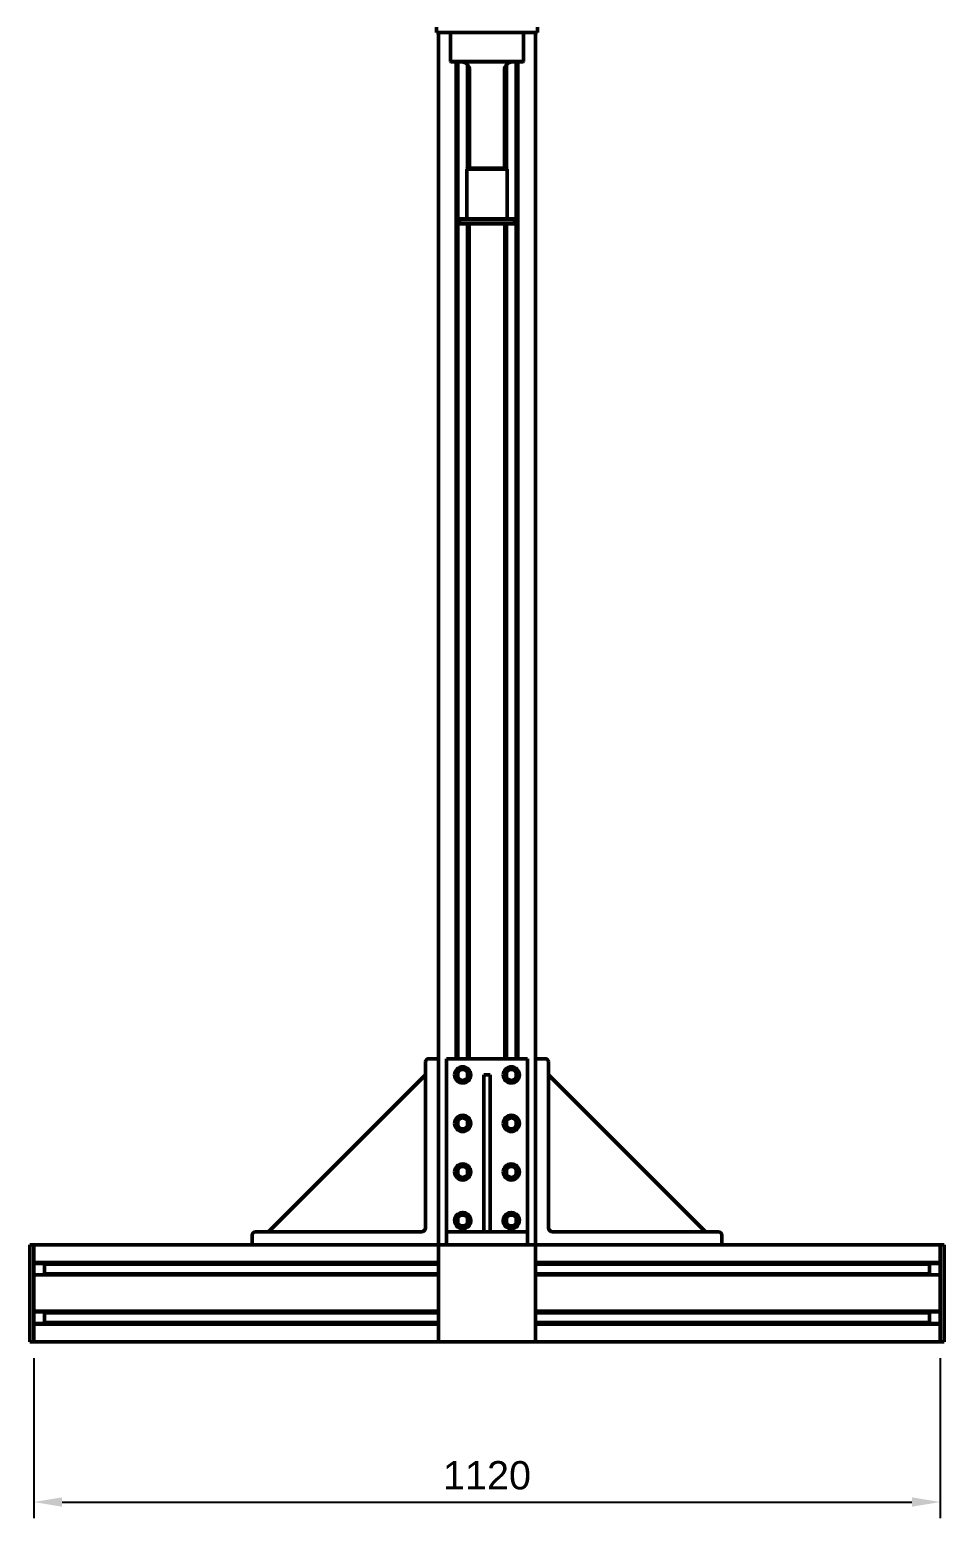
# Model space of a CAD drawing. Header units: millimetres. Extents: x 0 to 841, y 0 to 594.
# Drawn here: x 489.8 to 602.8, y 254.7 to 438.7 of the extents above; entities that cross this region are included whole.
import ezdxf

# ---------------------------------------------------------------- set-up
doc = ezdxf.new("R2010")
doc.units = ezdxf.units.MM
doc.header["$LTSCALE"] = 0.75
doc.layers.add('FD_Dimensions', color=7, linetype='Continuous', lineweight=25)
doc.layers.add('Visible', color=7, linetype='Continuous', lineweight=50)
doc.styles.get("Standard").update_dxf_attribs({"font": 'arial.ttf'})
doc.dimstyles.new('Dim-ISO-25', dxfattribs={"dimtxt": 3.5, "dimasz": 3.5, "dimexe": 2, "dimexo": 2, "dimgap": 1.5, "dimtad": 1, "dimzin": 12, "dimdsep": 46, "dimtxsty": 'Standard', "dimcen": 0, "dimazin": 3, "dimtp": 0.1, "dimtm": 0.1, "dimtfac": 0.714, "dimtmove": 0, "dimatfit": 3, "dimfxl": 1, "dimtzin": 12, "dimarcsym": 0})

# ---------------------------------------------------------------- blocks, each defined once
blk = doc.blocks.new('*D30')
at = {"layer": 'Defpoints', "color": 0, "transparency": 16777216}
for p in [(490.287611, 276.526111), (602.287611, 276.526133), (602.287611, 256.727143)]:
    blk.add_point(p, dxfattribs=at)
at = {"layer": 'FD_Dimensions', "lineweight": -2, "transparency": 16777216}
for p, q in [((490.287611, 274.526111), (490.287611, 254.727143)), ((602.287611, 274.526133), (602.287611, 254.727143)), ((493.787611, 256.727143), (598.787611, 256.727143))]:
    blk.add_line(p, q, dxfattribs=at)
at = {"layer": 'FD_Dimensions', "transparency": 16777216}
for points in [[(493.787611, 257.310477), (493.787611, 256.14381), (490.287611, 256.727143)], [(598.787611, 257.310477), (598.787611, 256.14381), (602.287611, 256.727143)]]:
    blk.add_solid(points, dxfattribs=at)
at = {"layer": 'FD_Dimensions', "color": 0, "transparency": 16777216, "insert": (546.287611, 260.014149), "char_height": 3.5, "attachment_point": 5}
blk.add_mtext('1120', dxfattribs=at)

msp = doc.modelspace()

# ---------------------------------------------------------------- linework, layer by layer
at = {"layer": 'Visible', "extrusion": (-1, 2e-16, 0)}
for p, q in [((540.0376, 438.4165), (540.0376, 439.0665)), ((552.5376, 438.4165), (540.0376, 438.4165)), ((540.2876, 288.5365), (540.2876, 438.4165)), ((541.7876, 434.8165), (541.7876, 438.4165)), ((550.7876, 434.8165), (550.7876, 438.4165)), ((552.2876, 288.5365), (552.2876, 438.4165)), ((552.5376, 438.4165), (552.5376, 439.0665)), ((550.7876, 434.8165), (541.7876, 434.8165)), ((541.8376, 434.7665), (541.7876, 434.8165)), ((550.7376, 434.7665), (541.8376, 434.7665)), ((542.4826, 311.5365), (542.4826, 434.7665)), ((542.5826, 311.5365), (542.5826, 434.7665)), ((542.6876, 311.5365), (542.6876, 434.7665)), ((543.8876, 421.5665), (543.8876, 434.4279)), ((543.9926, 421.5665), (543.9926, 434.2851)), ((548.5826, 421.5665), (548.5826, 434.2851)), ((548.6876, 421.5665), (548.6876, 434.4279)), ((549.8876, 311.5365), (549.8876, 434.7665)), ((549.9926, 311.5365), (549.9926, 434.7665)), ((550.0926, 311.5365), (550.0926, 434.7665)), ((550.7376, 434.7665), (550.7876, 434.8165)), ((544.0926, 421.5715), (544.0926, 434.0631)), ((544.1376, 421.6165), (544.1376, 433.7665)), ((548.4376, 421.6165), (548.4376, 433.7665)), ((548.4826, 421.5715), (548.4826, 434.0631)), ((543.8376, 421.5665), (543.7876, 421.5165)), ((548.7876, 421.5165), (543.7876, 421.5165)), ((543.7876, 415.3665), (543.7876, 421.5165)), ((543.8376, 421.5665), (548.7376, 421.5665)), ((544.1376, 421.6165), (544.0876, 421.5665)), ((548.4376, 421.6165), (544.1376, 421.6165)), ((548.4376, 421.6165), (548.4876, 421.5665)), ((548.7376, 421.5665), (548.7876, 421.5165)), ((548.7876, 415.3665), (548.7876, 421.5165)), ((542.9376, 415.3665), (542.8876, 415.3165)), ((549.6876, 415.3165), (542.8876, 415.3165)), ((542.8876, 414.8165), (542.8876, 415.3165)), ((549.6876, 414.8165), (542.8876, 414.8165)), ((542.9376, 414.7665), (542.8876, 414.8165)), ((542.9376, 415.3665), (549.6376, 415.3665)), ((542.9376, 414.7665), (549.6376, 414.7665)), ((543.8876, 311.5365), (543.8876, 414.7665)), ((543.9926, 311.5365), (543.9926, 414.7665)), ((544.0926, 311.5365), (544.0926, 414.7665)), ((548.4826, 311.5365), (548.4826, 414.7665)), ((548.5826, 311.5365), (548.5826, 414.7665)), ((548.6876, 311.5365), (548.6876, 414.7665)), ((549.6376, 415.3665), (549.6876, 415.3165)), ((549.6376, 414.7665), (549.6876, 414.8165)), ((549.6876, 414.8165), (549.6876, 415.3165)), ((538.6876, 311.1365), (538.6876, 290.6365)), ((540.2876, 311.5365), (539.0876, 311.5365)), ((551.2876, 311.5365), (541.2876, 311.5365)), ((541.2876, 311.5365), (541.2876, 311.1365)), ((541.2876, 290.6365), (541.2876, 311.1365)), ((551.2876, 311.1365), (551.2876, 311.5365)), ((551.2876, 311.1365), (551.2876, 290.6365)), ((553.4876, 311.5365), (552.2876, 311.5365)), ((553.8876, 290.6365), (553.8876, 311.1365)), ((538.6876, 309.5365), (519.2876, 290.1365)), ((542.6876, 309.2272), (542.6876, 309.8457)), ((543.8876, 309.2272), (543.8876, 309.8457)), ((545.8876, 309.5365), (546.6876, 309.5365)), ((545.8876, 290.1365), (545.8876, 309.5365)), ((546.6876, 309.5365), (546.6876, 290.1365)), ((548.6876, 309.2272), (548.6876, 309.8457)), ((549.8876, 309.2272), (549.8876, 309.8457)), ((573.2876, 290.1365), (553.8876, 309.5365)), ((542.6876, 303.2272), (542.6876, 303.8457)), ((543.8876, 303.2272), (543.8876, 303.8457)), ((548.6876, 303.2272), (548.6876, 303.8457)), ((549.8876, 303.2272), (549.8876, 303.8457)), ((542.6876, 297.2272), (542.6876, 297.8457)), ((543.8876, 297.2272), (543.8876, 297.8457)), ((548.6876, 297.2272), (548.6876, 297.8457)), ((549.8876, 297.2272), (549.8876, 297.8457)), ((542.6876, 291.2272), (542.6876, 291.8457)), ((543.8876, 291.2272), (543.8876, 291.8457)), ((548.6876, 291.2272), (548.6876, 291.8457)), ((549.8876, 291.2272), (549.8876, 291.8457)), ((517.2876, 289.7365), (517.2876, 288.5365)), ((538.1876, 290.1365), (517.6876, 290.1365)), ((541.2876, 290.1365), (541.2876, 290.6365)), ((551.2876, 290.1365), (541.2876, 290.1365)), ((541.2876, 290.1365), (541.2876, 289.7365)), ((541.2876, 288.5365), (541.2876, 289.7365)), ((551.2876, 290.6365), (551.2876, 290.1365)), ((551.2876, 289.7365), (551.2876, 290.1365)), ((551.2876, 289.7365), (551.2876, 288.5365)), ((574.8876, 290.1365), (554.3876, 290.1365)), ((575.2876, 288.5365), (575.2876, 289.7365)), ((489.8876, 288.5261), (489.7876, 288.5261)), ((489.7876, 288.5261), (489.7876, 276.5261)), ((489.8876, 288.5261), (490.2876, 288.5261)), ((490.2876, 288.5261), (490.2876, 276.5261)), ((540.2876, 288.5261), (490.2876, 288.5261)), ((490.2876, 286.3311), (490.2876, 288.5261)), ((517.2876, 288.5365), (540.2876, 288.5365)), ((540.2876, 288.5365), (552.2876, 288.5365)), ((540.2876, 288.5365), (540.2876, 288.4365)), ((540.2876, 276.6365), (540.2876, 288.4365)), ((552.2876, 288.4365), (552.2876, 288.5365)), ((552.2876, 288.5365), (575.2876, 288.5365)), ((552.2876, 288.5261), (602.2876, 288.5261)), ((552.2876, 288.4365), (552.2876, 276.6365)), ((602.2876, 288.5261), (602.6876, 288.5261)), ((602.2876, 276.5261), (602.2876, 288.5261)), ((602.2876, 288.5261), (602.2876, 286.3311)), ((602.7876, 288.5261), (602.6876, 288.5261)), ((602.7876, 276.5261), (602.7876, 288.5261)), ((540.2876, 286.3311), (490.2876, 286.3311)), ((540.2876, 286.2311), (490.2876, 286.2311)), ((491.5876, 286.2311), (491.5876, 286.2265)), ((491.5876, 286.2265), (491.5876, 284.8211)), ((540.2876, 286.1261), (491.5876, 286.1261)), ((552.2876, 286.3311), (602.2876, 286.3311)), ((552.2876, 286.2311), (602.2876, 286.2311)), ((552.2876, 286.1261), (600.9876, 286.1261)), ((600.9876, 286.2265), (600.9876, 286.2311)), ((600.9876, 284.8211), (600.9876, 286.2265)), ((540.2876, 284.8211), (490.2876, 284.8211)), ((490.2876, 280.3311), (490.2876, 284.7004)), ((540.2876, 284.9261), (491.5876, 284.9261)), ((552.2876, 284.9261), (600.9876, 284.9261)), ((552.2876, 284.8211), (602.2876, 284.8211)), ((602.2876, 284.7004), (602.2876, 280.3311)), ((540.2876, 280.3311), (490.2876, 280.3311)), ((540.2876, 280.2311), (490.2876, 280.2311)), ((491.5876, 280.2311), (491.5876, 278.8258)), ((540.2876, 280.1261), (491.5876, 280.1261)), ((552.2876, 280.3311), (602.2876, 280.3311)), ((552.2876, 280.2311), (602.2876, 280.2311)), ((552.2876, 280.1261), (600.9876, 280.1261)), ((600.9876, 278.8258), (600.9876, 280.2311)), ((540.2876, 278.8211), (490.2876, 278.8211)), ((540.2876, 278.7211), (490.2876, 278.7211)), ((490.2876, 276.5261), (490.2876, 278.7211)), ((540.2876, 278.9261), (491.5876, 278.9261)), ((491.5876, 278.8258), (491.5876, 278.8211)), ((552.2876, 278.9261), (600.9876, 278.9261)), ((552.2876, 278.8211), (602.2876, 278.8211)), ((552.2876, 278.7211), (602.2876, 278.7211)), ((600.9876, 278.8211), (600.9876, 278.8258)), ((602.2876, 278.7211), (602.2876, 276.5261)), ((489.7876, 276.5261), (489.8876, 276.5261)), ((490.2876, 276.5261), (489.8876, 276.5261)), ((540.2876, 276.5261), (490.2876, 276.5261)), ((540.2876, 276.6365), (540.2876, 276.5365)), ((552.2876, 276.5365), (540.2876, 276.5365)), ((540.2876, 276.5261), (540.2876, 276.5365)), ((552.2876, 276.5365), (552.2876, 276.6365)), ((552.2876, 276.5365), (552.2876, 276.5261)), ((552.2876, 276.5261), (602.2876, 276.5261)), ((602.6876, 276.5261), (602.2876, 276.5261)), ((602.6876, 276.5261), (602.7876, 276.5261))]:
    msp.add_line(p, q, dxfattribs=at)
at = {"layer": 'Visible', "extrusion": (0, -2e-16, -1)}
for centre, radius in [((-543.2876, 309.5365), 1), ((-543.2876, 309.5365), 0.675), ((-549.2876, 309.5365), 1), ((-549.2876, 309.5365), 0.675), ((-543.2876, 303.5365), 1), ((-543.2876, 303.5365), 0.675), ((-549.2876, 303.5365), 1), ((-549.2876, 303.5365), 0.675), ((-543.2876, 297.5365), 1), ((-543.2876, 297.5365), 0.675), ((-549.2876, 297.5365), 1), ((-549.2876, 297.5365), 0.675), ((-543.2876, 291.5365), 0.675), ((-549.2876, 291.5365), 0.675)]:
    msp.add_circle(centre, radius, dxfattribs=at)
for centre, radius, start, end in [((-543.1376, 433.7665), 1, 90, 180), ((-549.4376, 433.7665), 1, 0, 90), ((-543.2876, 291.5365), 1, 295.841933, 244.158067), ((-549.2876, 291.5365), 1, 295.841933, 244.158067), ((-538.1876, 290.6365), 0.5, 180, 270), ((-554.3876, 290.6365), 0.5, 270, 0)]:
    msp.add_arc(centre, radius, start, end, dxfattribs=at)
at = {"layer": 'Visible'}
for centre, radius, start, end in [((539.0876, 311.1365), 0.4, 90, 180), ((553.4876, 311.1365), 0.4, 0, 90), ((517.6876, 289.7365), 0.4, 90, 180), ((543.2876, 291.5365), 1, 244.158067, 295.841933), ((543.2876, 280.6633), 9.4825, 87.365503, 92.634497), ((549.2876, 291.5365), 1, 244.158067, 295.841933), ((549.2876, 280.6633), 9.4825, 87.365503, 92.634497), ((574.8876, 289.7365), 0.4, 0, 90)]:
    msp.add_arc(centre, radius, start, end, dxfattribs=at)

# ---------------------------------------------------------------- dimensions: what is measured, and where the dimension line sits
at = {"layer": 'FD_Dimensions'}
dim = msp.add_aligned_dim(p1=(490.2876, 276.5261), p2=(602.2876, 276.5261), distance=-19.799, dimstyle='Dim-ISO-25', override={"dimlfac": 10, "dimclrd": 256, "dimclre": 256}, dxfattribs=at)
dim.commit()
dim.dimension.update_dxf_attribs({"geometry": '*D30', "text_midpoint": (546.2876, 260.0141)})

doc.saveas('drawing.dxf')
